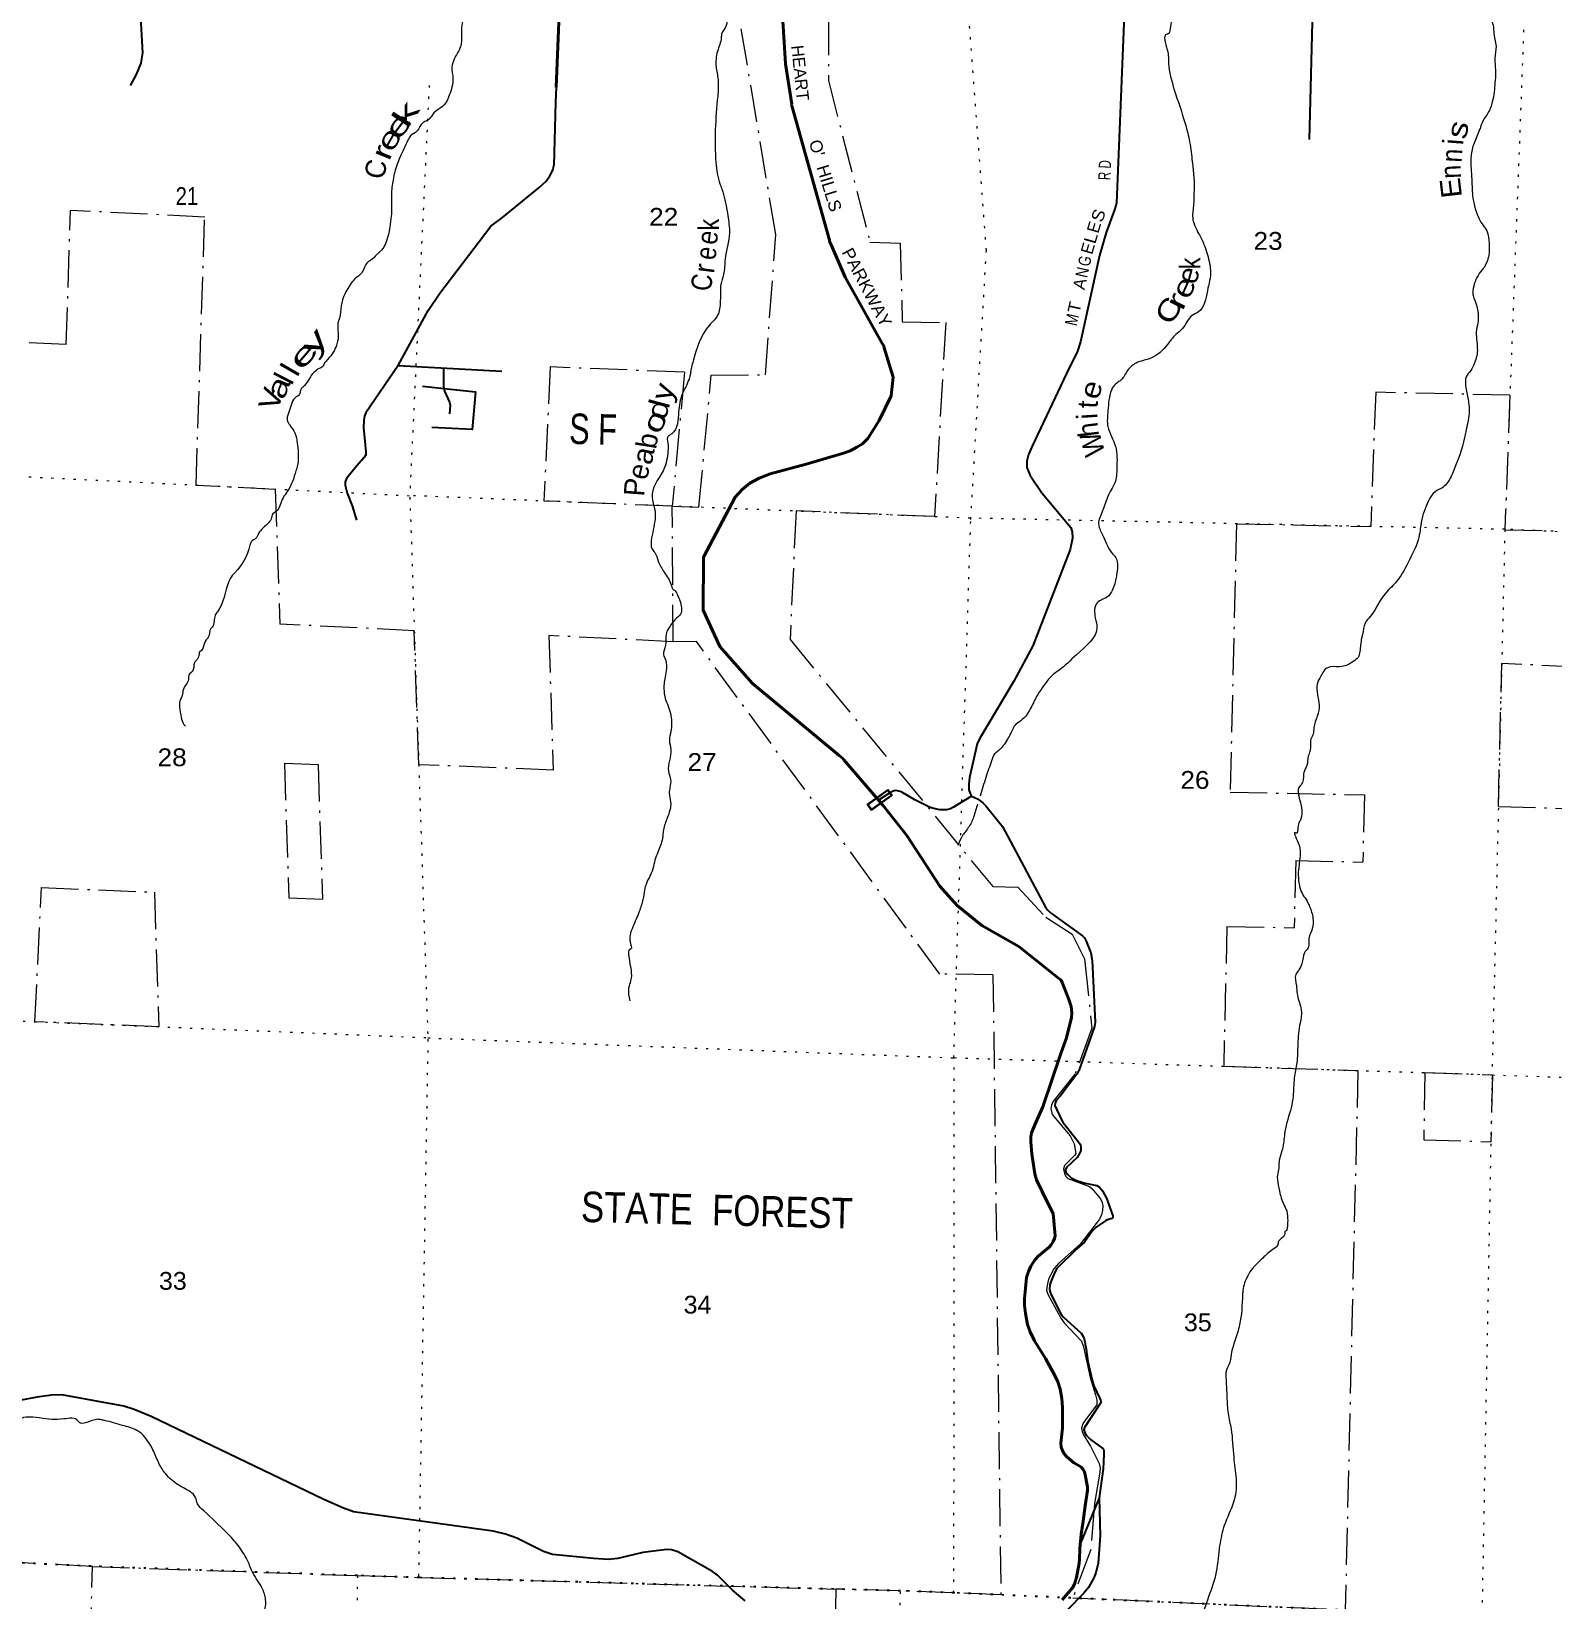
# Model space of a CAD drawing. Header units: feet. Extents: x -739708 to -488887, y 188754 to 379550.
# Drawn here: x -606022 to -591064, y 207505 to 222924 of the extents above; entities that cross this region are included whole.
import ezdxf
from ezdxf.enums import TextEntityAlignment as Align

# ---------------------------------------------------------------- set-up
doc = ezdxf.new("R2010")
doc.units = ezdxf.units.FT
doc.header["$LTSCALE"] = 73
doc.linetypes.add('DOT_DASHED', pattern=[7.7, 5, -1.2, 0.3, -1.2])
doc.linetypes.add('DOTTED', pattern=[1.5, 0.3, -1.2])
for name, color, linetype, lineweight in [('26', 7, 'Continuous', 40), ('29', 7, 'Continuous', 25), ('39', 7, 'Continuous', 13), ('44', 7, 'DOT_DASHED', 13), ('6', 7, 'DOTTED', 25), ('61', 7, 'Continuous', 13), ('7', 7, 'DOTTED', 13)]:
    doc.layers.add(name, color=color, linetype=linetype, lineweight=lineweight)
for name, color, linetype in [('27', 7, 'Continuous'), ('30', 7, 'Continuous'), ('41', 7, 'Continuous')]:
    doc.layers.add(name, color=color, linetype=linetype)

msp = doc.modelspace()

# ---------------------------------------------------------------- linework, layer by layer
at = {"layer": '26'}
for points in [[(-600861.24, 222376.82), (-600748.83, 225177.49), (-600762.79, 225532.45), (-600713.22, 226379.87), (-600711.32, 226412.49)], [(-598543.64, 222208.12), (-598606.13, 222604.05), (-598632.61, 223027.8), (-598592.51, 223542.74), (-598525.12, 223843.46), (-598454.86, 224008.05), (-598440.87, 224040.83), (-598431.08, 224058.05), (-598061.44, 224708.33), (-598047.31, 224733.19), (-598034.88, 224758.33), (-598013.33, 224801.9), (-597995.19, 224850.5), (-597985.48, 224876.54), (-597980.59, 224900.5), (-597946.89, 225065.56), (-597945.81, 225111.88), (-597903.33, 225642.89), (-597884.55, 225932.63)], [(-598932.15, 216512.16), (-599252.12, 216876.06), (-599417.15, 217232.42), (-599413.16, 217754.19), (-599101.35, 218345.55), (-599034.85, 218419.77), (-598956.64, 218481.43), (-598866.58, 218531.23), (-598759.64, 218573.55), (-598404.85, 218670.27), (-598037.69, 218778.8), (-597970.74, 218801.57), (-597904.39, 218834.77), (-597849.88, 218867.97), (-597798.66, 218922.48), (-597685.83, 219097.23), (-597569.36, 219342.44), (-597547.05, 219523.27), (-597635.56, 219812.8), (-597641.58, 219832.49), (-597658.52, 219862.8), (-598019.89, 220509.25), (-598156.28, 220820.06), (-598170.19, 220851.77), (-598175.32, 220870.06), (-598549.81, 222206.09)], [(-595895.37, 212884.92), (-595843.69, 213028.81), (-595794.74, 213229.19), (-595790.41, 213273.81), (-595799.89, 213335.47), (-595824.69, 213415.23), (-595886.06, 213571.21), (-595895.38, 213594.88), (-595922.06, 213615.96), (-596314.51, 213926.05), (-596678.37, 214133.79), (-596919.59, 214330.68), (-597088.48, 214519.89), (-597413.38, 215018.9), (-597650.27, 215316.43), (-598034.62, 215761.65), (-598048.01, 215777.17), (-598081.2, 215804.76), (-598932.15, 216512.16)], [(-596146.96, 212197.52), (-596076.93, 212351.08), (-595895.37, 212884.92)], [(-595886.69, 207502.95), (-595785.36, 207621.74), (-595767.01, 207655.91), (-595746.86, 207723.49), (-595719.33, 207864.03), (-595716.65, 207897.79), (-595712, 208006.92), (-595698.68, 208147.65), (-595682.11, 208254.05), (-595662, 208426.87), (-595638.33, 208579.45), (-595637.85, 208612.77), (-595662.6, 208749.25), (-595669.25, 208766.91), (-595681.1, 208785.88), (-595700.06, 208806.04), (-595713.42, 208816.88), (-595773.07, 208850.48), (-595844.16, 208912.54), (-595866.56, 208938.84), (-595884.33, 208969.67), (-595896.18, 209004.05), (-595901.54, 209044.81), (-595884.05, 209191.48), (-595883.42, 209392.95), (-595889.66, 209483.08), (-595907.41, 209574.83), (-595931.13, 209647.9), (-595958.76, 209706.96), (-596051.59, 209874.28), (-596160.38, 210048.01), (-596202.49, 210138.78), (-596227.17, 210208.7), (-596248.82, 210317.99), (-596255.82, 210398.45), (-596257.55, 210463.25), (-596236.61, 210672.32), (-596218.49, 210730.46), (-596194.79, 210785), (-596160.42, 210839.54), (-596127.11, 210877.36), (-596014.13, 210971.51), (-595995.11, 210994.87), (-595974.97, 211026.89), (-595960.75, 211056.53), (-595957.21, 211081.02), (-595976.29, 211301.07), (-596028.34, 211403), (-596139.09, 211631.6), (-596147.4, 211655.55), (-596156.87, 211690.89), (-596186.34, 211888.13), (-596195.67, 212007.48), (-596194.2, 212054.91), (-596187.63, 212093.68), (-596146.96, 212197.52)]]:
    msp.add_lwpolyline(points, dxfattribs=at)
at = {"layer": '29'}
for p, q in [((-593419.03, 223446.97), (-593456.83, 221862.59)), ((-602415.79, 219639.77), (-601397.99, 219585.03)), ((-595523.1, 208504.94), (-595707.03, 208059.41))]:
    msp.add_line(p, q, dxfattribs=at)
for points in [[(-609883.66, 223251.37), (-609750.1, 223374.16), (-609731.26, 223413.71), (-609714.97, 223454.45), (-609680.6, 223576.77), (-609634.93, 224092.64), (-609613.18, 224126.7), (-609560.25, 224151.15), (-609472.68, 224162.58), (-607516.89, 224043.62), (-605615.61, 223986.2), (-605592.42, 223955.59), (-605563.91, 223580.76), (-605536.74, 223555.28), (-605030.76, 223506.06), (-605002.03, 223487.05), (-604981.67, 223450.39), (-604966.54, 223356.09), (-604929.38, 222711.81), (-604938.92, 222655.91), (-604947.06, 222611.09), (-604993.08, 222501.03), (-605052.08, 222392.34)], [(-595257.53, 223569.77), (-595352.25, 221235.93), (-595371.83, 221170.84), (-595453.88, 220948.51), (-595520, 220721.77), (-595706.84, 219870.88), (-595737.02, 219781.43), (-595843.36, 219559.78), (-596182.94, 218847.14), (-596219.51, 218762.87), (-596235.79, 218697.68), (-596235.79, 218636.57), (-596202.56, 218559.06), (-596086.83, 218385.7), (-595801.05, 218045.6), (-595787.92, 218005.06), (-595783.84, 217939.88), (-595808.75, 217829.36), (-596174.54, 216882.91), (-596362.16, 216535.07), (-596699.96, 215967.95), (-596721.25, 215919.13), (-596798.14, 215588.45), (-596804.79, 215519.78), (-596803.3, 215468.33), (-596792.58, 215432.19), (-596778.89, 215405.57)], [(-600861.24, 222376.82), (-600867.29, 222226.15), (-600885.62, 221605.94)], [(-602415.79, 219639.77), (-602120.5, 220179.95), (-602007.21, 220349.97), (-601506.11, 221008.26), (-601388.46, 221095.45), (-601031.16, 221387.54), (-600961.45, 221451.86), (-600924.41, 221504.17), (-600891.73, 221565.2), (-600885.62, 221605.94)], [(-602415.79, 219639.77), (-602732.84, 219173.64), (-602746.41, 219141.81), (-602754.55, 219103.1), (-602756.68, 219029.97), (-602734.19, 218789.39), (-602734.19, 218760.87), (-602748.41, 218735.15), (-602822.75, 218652.91), (-602924.26, 218529.29), (-602936.76, 218494.01), (-602936.76, 218461.41), (-602916.09, 218382.78), (-602867.81, 218259.57), (-602826.83, 218117.93)], [(-601969.97, 219615.79), (-601968.73, 219437.19), (-601960.08, 219385.42), (-601910.73, 219279.93), (-601905.61, 219247.74), (-601909.79, 219163.67)], [(-602175.65, 219435.31), (-601653.74, 219381.67), (-601689.61, 219009.84), (-602084.12, 219028.1)], [(-596778.89, 215405.57), (-596954.22, 215295.9), (-596985.98, 215281.44), (-597022.63, 215271.25), (-597091.26, 215269.4), (-597134.6, 215279.4), (-597183.46, 215293.66), (-597335.23, 215369.93), (-597463.74, 215443.55), (-597478.65, 215450.52), (-597505.33, 215458.52), (-597521.77, 215458.83), (-597539.72, 215456.63), (-597556.38, 215451.7), (-597582.05, 215438.47), (-597691.37, 215364.04)], [(-596778.89, 215405.57), (-596719.29, 215377.18), (-596668.4, 215338.48), (-596637.06, 215309.7), (-596471.97, 215107.01), (-596049.74, 214314.44), (-596028.12, 214285.29), (-596003.7, 214260.85), (-595918.44, 214198.8), (-595688.29, 214030.49), (-595668.8, 214010.29), (-595650.47, 213979.73), (-595603.65, 213865.65), (-595590.43, 213787.46), (-595561.91, 213181.18), (-595568.01, 213140.44), (-595718.95, 212714.6), (-595742.07, 212671.91), (-595906.97, 212455.97), (-595945.66, 212413.19), (-595955.83, 212386.71), (-595957.87, 212364.3), (-595896.18, 212228.21), (-595879.49, 212199.29), (-595706.26, 211978.78), (-595702.38, 211946.69), (-595704.41, 211920.21), (-595712.55, 211897.8), (-595739.64, 211853.39), (-595845.89, 211753.16), (-595854.04, 211730.76), (-595852, 211708.35), (-595831.64, 211683.9), (-595799.07, 211651.31), (-595746.14, 211626.86), (-595662.08, 211600.86), (-595544.59, 211575.94), (-595520.82, 211559.11), (-595489.63, 211522.97), (-595449.48, 211451.04), (-595388.85, 211278.51), (-595388.85, 211260.18), (-595394.54, 211253.21), (-595443.81, 211239.81), (-595459.3, 211230.85), (-595553.75, 211166.47), (-595592.43, 211127.77), (-595667.75, 211019.8), (-595743.08, 210952.57), (-595940.55, 210759.05), (-595962.94, 210718.31), (-595999.59, 210628.67), (-596008.75, 210600.15), (-596010.48, 210553.76), (-596002.64, 210518.67), (-595990.42, 210494.22), (-595896.78, 210308.85), (-595875.24, 210283.7), (-595699.3, 210123.47), (-595683.62, 210098.36), (-595670.8, 210068.47), (-595650.99, 209967.24), (-595635.17, 209846.42), (-595588.34, 209648.82), (-595574.09, 209606.04), (-595515.05, 209483.82), (-595505.94, 209460.45), (-595504.88, 209447.15), (-595510.98, 209434.93), (-595606.61, 209292.72), (-595666.72, 209196.58), (-595672.83, 209174.17), (-595664.68, 209145.65), (-595646.36, 209117.13), (-595608.19, 209080.32), (-595488.24, 208991.03), (-595481.46, 208984.72), (-595477.39, 208970.46), (-595477.39, 208931.76), (-595483.49, 208790.5), (-595523.1, 208504.94)], [(-599004.45, 207493.15), (-599127.99, 207598.57), (-599276.47, 207746.72), (-599325.06, 207782.82), (-599667.08, 207974.31), (-599728.15, 207994.68), (-599773.17, 207996.11), (-600008.5, 207968.16), (-600254.63, 207910.42), (-600349.07, 207900.97), (-600495.23, 207910.66), (-600898.74, 207949.86), (-600986.71, 207977.54), (-601249.93, 208108.63), (-601358.83, 208149.5), (-601482.67, 208178.81), (-602855.14, 208369.5), (-602954.47, 208403.43), (-603146.66, 208490.6), (-604843.49, 209306.26), (-605011.05, 209375.83), (-605113.51, 209407.46), (-605724.11, 209519.53), (-605823.34, 209514.35), (-605963.81, 209493.98), (-606739.45, 209351.38)], [(-595523.1, 208504.94), (-595512.88, 208131.92), (-595532.02, 207861.87), (-595554.76, 207768.56), (-595577.16, 207719.67), (-595628.52, 207623.88), (-595672.84, 207566.89), (-595838.91, 207400.88)]]:
    msp.add_lwpolyline(points, dxfattribs=at)
at = {"layer": '39'}
for points in [[(-597633.16, 227744.52), (-597655.2, 227662.41), (-597692.7, 227608.85), (-597711.11, 227597.18), (-597744.98, 227352.1), (-597756.57, 227199.22), (-597796.82, 227026.84), (-597942.05, 226758.1), (-597975.1, 226722.58), (-597997.94, 226692.87), (-598091.03, 226588.19), (-598123.14, 226506.3), (-598139.72, 226486.52), (-598148.65, 226448.43), (-598207.04, 226363.12), (-598227.45, 226351.49), (-598235.89, 226335.56), (-598260.38, 226322.01), (-598264.92, 226299.95), (-598328.92, 226232.89), (-598333.41, 226212.84), (-598362.62, 226169.17), (-598367.44, 226135.02), (-598386.55, 226093.14), (-598414.43, 225932.57), (-598415.45, 225888.26), (-598411.8, 225610.1), (-598393.99, 225508.94), (-598376.94, 225462.21), (-598384.84, 225381.79), (-598381.03, 225284.98), (-598358.08, 225232.07), (-598313.01, 225176.63), (-598259.09, 224981.96), (-598254.16, 224933.49), (-598259.49, 224877.19), (-598295.56, 224710.76), (-598314.48, 224676.93), (-598343.37, 224647.37), (-598383.77, 224555.59), (-598388.17, 224539.57), (-598410.5, 224445.37), (-598502.67, 224292.3), (-598539.71, 224258.89), (-598620.57, 224159.98), (-598705.27, 224069.2), (-598767.15, 223919.48), (-598791.68, 223817.27), (-598797.33, 223746.87), (-598819.23, 223670.8), (-598859.68, 223577.01), (-598899.29, 223519.47), (-598917.64, 223509.81), (-599023.04, 223395.33), (-599078.04, 223281.72), (-599088.9, 223247.71), (-599148.82, 223095.94), (-599169.61, 223068.19), (-599189.73, 222982.01), (-599235.98, 222898.43), (-599238.83, 222862.22), (-599276.18, 222728.07), (-599289.73, 222577.24), (-599270.51, 222449.86), (-599274.23, 222288.74), (-599297.96, 221958.82), (-599291.35, 221634.26), (-599251.89, 221423.8), (-599232.92, 221373), (-599181.47, 221158.24), (-599159.33, 220982.44), (-599158.25, 220942.11), (-599200.45, 220685.15), (-599216.07, 220532.37), (-599242.5, 220434.23), (-599247.63, 220299.35), (-599253.7, 220210.83), (-599267.23, 220148.67), (-599356.51, 220033.83), (-599515.71, 219682.8), (-599531.21, 219622.71), (-599556.05, 219506.4), (-599621.96, 219356.78), (-599658.18, 219184.31), (-599725.62, 218968.23), (-599766.72, 218932.89), (-599760.48, 218854.17), (-599761.32, 218817.92), (-599795.71, 218637.36), (-599918.58, 218376.18), (-599901.19, 218256.91), (-599893.74, 218230.54), (-599889.97, 218131.72), (-599927.21, 217914.95), (-599920.93, 217838.24), (-599893.57, 217801.36), (-599859.33, 217713.95)], [(-590293.26, 224803.22), (-590319.5, 224785.38), (-590358.79, 224741.94), (-590389.41, 224724.5), (-590432.59, 224687.19), (-590616.33, 224582.57), (-590706.38, 224522.14), (-590722.68, 224514.46), (-590830, 224404.06), (-590879.07, 224372.93), (-590893.96, 224339.01), (-590908.24, 224331.29), (-590908.62, 224315.17), (-590958.2, 224261.89), (-590972.76, 224242.07), (-591045.53, 224144.99), (-591056.34, 224113), (-591122.79, 224027.87), (-591173.97, 223992.76), (-591211.38, 223943.23), (-591256.42, 223912.02), (-591280.77, 223904.51), (-591295.62, 223872.61), (-591345.16, 223821.34), (-591512.5, 223555.14), (-591536.89, 223458.98), (-591602.9, 223305.32), (-591625.84, 223184.93), (-591636.74, 223148.92), (-591649.89, 223102.87), (-591679.16, 223057.19), (-591656.16, 223006.29), (-591644.12, 222917.36), (-591621.15, 222777.8), (-591631.91, 222661.17), (-591625.29, 222511.9), (-591631.32, 222425.4), (-591639.65, 222326.86), (-591658, 222230.55), (-591700.83, 222120.7), (-591736.28, 222069.11), (-591774.57, 221981.32), (-591789.65, 221939.35), (-591843.02, 221809.59), (-591868.11, 221683.22), (-591858.96, 221469.42), (-591849.1, 221285.83), (-591819.68, 221164.26), (-591746.56, 221015.5), (-591721.18, 220980.68), (-591694.81, 220901.48), (-591687.59, 220778.41), (-591690.72, 220730.12), (-591706.21, 220670.02), (-591735.89, 220606.22)], [(-602027.14, 224206.46), (-601997.71, 224139.85), (-601986.98, 224081.18), (-601974.93, 223992.24), (-601979.45, 223883.52), (-601970.32, 223843.02), (-601956.73, 223820.55), (-601861.56, 223753.91), (-601855.57, 223751.76), (-601856.54, 223709.46), (-601909.25, 223607.89), (-601886.9, 223528.8), (-601834.01, 223463.12), (-601814, 223369.98), (-601783.69, 223286.67), (-601780.87, 223234.22), (-601773.96, 223097.04), (-601793.65, 222942.33), (-601794.74, 222807.35), (-601807.89, 222761.3), (-601864.82, 222651.77), (-601886.76, 222573.68), (-601877.24, 222462.63), (-601913.32, 222296.21), (-601928.25, 222260.28), (-601980.35, 222184.89), (-602064.35, 222124.33), (-602091.46, 222084.64), (-602134.68, 222045.33), (-602171.33, 222028.02), (-602231.73, 221942.74), (-602293.21, 221897.79), (-602320.4, 221854.07), (-602398.86, 221684.59), (-602433.12, 221596.7), (-602468.82, 221446.38), (-602482.23, 221301.61), (-602480.34, 221208.88), (-602497.16, 221003.73), (-602541.33, 220835.48), (-602579.02, 220773.86), (-602605.8, 220748.27), (-602628.42, 220728.64), (-602686.14, 220671.51), (-602712.69, 220656), (-602777.66, 220546.64), (-602839.32, 220493.63), (-602876.64, 220448.13), (-602976.48, 220224.72), (-602991.35, 220104.16), (-603004.27, 220068.19), (-603005.45, 219929.18), (-603025.94, 219826.88), (-603063.87, 219755.2), (-603128.05, 219680.09), (-603138.44, 219666.22), (-603159.46, 219628.41), (-603192.14, 219609), (-603278.62, 219528.35), (-603299.58, 219492.56), (-603353.47, 219427.28), (-603374.17, 219403.57), (-603383.1, 219365.49), (-603407.96, 219335.83), (-603418.17, 219330.01), (-603487.92, 219188.54), (-603507.81, 219112.42), (-603502.31, 219088.11), (-603484.89, 219057.5), (-603430.37, 218975.66), (-603408.48, 218876.43), (-603398.59, 218781.51), (-603405.39, 218660.76), (-603420.83, 218602.67), (-603506.12, 218399.09), (-603547.83, 218337.57), (-603613.26, 218208.08), (-603654.42, 218170.72), (-603661.11, 218142.67), (-603690.45, 218092.96), (-603787.56, 217988.37), (-603814.8, 217942.65), (-603861.99, 217905.43), (-603872.85, 217871.42), (-604022.13, 217600.78), (-604067.77, 217543.38), (-604080.5, 217515.45), (-604192.12, 217217.76), (-604215.11, 217182.01), (-604243.93, 217067.82), (-604258.39, 217052.03), (-604282.5, 216967.94), (-604309.51, 216932.29), (-604352.05, 216834.52), (-604372.51, 216820.87)], [(-594776.81, 223451.69), (-594771.28, 223425.73), (-594776.79, 223274.72), (-594787.79, 223234.68), (-594798.74, 223196.63), (-594800.74, 223110.04), (-594824.61, 222949.38), (-594845.9, 222899.49), (-594856.02, 222897.7), (-594853.52, 222744.5), (-594840.58, 222607.19), (-594784.07, 222350), (-594680.67, 222029.28), (-594638.23, 221861.07), (-594610.52, 221664.98), (-594588.86, 221382.39), (-594592.82, 221297.85), (-594594.5, 221225.34), (-594603.66, 221090.55), (-594544.78, 220936.07), (-594492.84, 220830.11), (-594442.29, 220663.74), (-594428.27, 220572.74), (-594459.1, 220371.95), (-594546.47, 220166.39), (-594605.65, 220133.48), (-594707.48, 219998.77), (-594769.19, 219943.76), (-594850.01, 219846.86), (-595014.31, 219711.56), (-595160.49, 219662.5), (-595189.11, 219645.01), (-595251.05, 219579.93), (-595319.69, 219486.78), (-595338.09, 219475.11), (-595383.37, 219433.83), (-595402.37, 219395.97), (-595437.18, 219197.28), (-595436.84, 219038.1), (-595362.73, 218844.99), (-595349.68, 218625.06), (-595369, 218486.47), (-595396.39, 218434.7), (-595511.6, 218157.24), (-595529.01, 218101.22), (-595525.91, 218060.85), (-595480.05, 217953.02), (-595389.23, 217785.73), (-595369.56, 217765.14), (-595349.27, 217597.44), (-595358.62, 217541.23), (-595401.88, 217413.26), (-595428.94, 217375.59), (-595543.37, 217305.65), (-595560.91, 217156.94), (-595544.92, 217063.9), (-595746.57, 216794.45), (-595919.34, 216641.21), (-595982.88, 216594.29), (-596055.36, 216509.3), (-596162.01, 216340.46), (-596231.48, 216211.07), (-596297.54, 216142.05), (-596352.93, 216098.97), (-596369.69, 216071.15), (-596395.06, 216019.34), (-596424.5, 215965.6), (-596517.91, 215846.83), (-596550.78, 215819.37), (-596582.56, 215751.58), (-596636.67, 215589.61), (-596694.54, 215404.61)], [(-591735.89, 220606.22), (-591785.66, 220544.89), (-591848.06, 220373.02), (-591847.13, 220326.66), (-591830.08, 220279.93), (-591822.44, 220261.61), (-591796.95, 220144.17), (-591796.43, 220079.68), (-591812.58, 219991.39), (-591804.79, 219805.83), (-591810.49, 219733.42), (-591832.21, 219665.4), (-591870.23, 219589.7), (-591913.96, 219528.23), (-591920.04, 219439.7), (-591894.97, 219304.13), (-591886.01, 219168.93), (-591918.45, 218986.3), (-591929.77, 218932.16), (-592042.35, 218594.2), (-592107.57, 218474.78), (-592154.86, 218433.54), (-592201.73, 218410.43), (-592308.06, 218255.68), (-592344.67, 218153.75), (-592365.49, 218037.37), (-592379.63, 217949.03), (-592473.35, 217729.51), (-592586.75, 217530.6), (-592634.31, 217477.28), (-592750.24, 217342.9), (-592856.94, 217172.04), (-592908.82, 217106.73), (-592933.58, 216994.46), (-592942.47, 216958.39), (-592959.65, 216825.8), (-592977.06, 216769.77), (-593024.35, 216728.54), (-593136.3, 216678.69), (-593251.21, 216675.26), (-593283.7, 216663.91), (-593343.97, 216584.69), (-593380.06, 216504.91), (-593360.65, 216298.95), (-593377.12, 216196.56), (-593412.13, 216076.46), (-593419.62, 216014.17), (-593440.87, 215966.29), (-593449.62, 215849.63), (-593466.94, 215797.64), (-593481.11, 215707.29), (-593510.93, 215637.45), (-593513.27, 215623.4), (-593537.93, 215515.15), (-593548.23, 215505.31), (-593542.04, 215337.93), (-593548.11, 215162.78), (-593562.9, 215132.89), (-593574.92, 215048.54), (-593579.13, 215040.57), (-593593.14, 215044.92), (-593574.77, 214967.94), (-593547.41, 214844.41), (-593555.73, 214745.87), (-593558.12, 214729.8), (-593554.77, 214526.22), (-593543.62, 214485.68), (-593470.08, 214355.05), (-593449.01, 214308.23), (-593419.59, 214186.67), (-593425.34, 214112.24), (-593436.2, 214078.24), (-593457.74, 214018.28), (-593478.7, 213895.85), (-593497.29, 213876.12), (-593521.25, 213798.09), (-593555.7, 213702.16), (-593589.09, 213652.54), (-593583.63, 213539.59), (-593577.36, 213462.88), (-593540.3, 213323.01), (-593536.17, 213240.31), (-593547.77, 213174.08), (-593570.69, 212967.08), (-593578.96, 212783.91), (-593604.6, 212633.38), (-593616.85, 212452.32), (-593635.51, 212341.93), (-593697.34, 212107.6), (-593702.35, 212065.4), (-593725.94, 211916.84), (-593752.24, 211824.76), (-593765.24, 211698.12), (-593767.44, 211690.1), (-593761.91, 211581.17), (-593738.24, 211471.84), (-593679.14, 211327.44)], [(-599859.33, 217713.95), (-599801.38, 217605.83), (-599731.69, 217483.36), (-599716.5, 217442.71), (-599692.76, 217424.04), (-599667.6, 217379.14), (-599628.53, 217239.23), (-599648, 217181.24), (-599662.38, 217169.47), (-599724.36, 217102.37), (-599781.19, 216996.87), (-599787.73, 216888.21), (-599806.02, 216793.93), (-599786.96, 216747.15), (-599781.46, 216636.2), (-599795.31, 216559.95), (-599800.48, 216423.06), (-599795.28, 216386.67), (-599740.46, 216230.28), (-599733.2, 216195.87), (-599734.73, 216042.76), (-599748.8, 215956.44), (-599734.83, 215863.44), (-599757.88, 215650.38), (-599737.59, 215569.33), (-599743.48, 215488.87), (-599750.68, 215438.65), (-599736.66, 215347.67), (-599770.54, 215189.26), (-599807.42, 215075.25), (-599817.47, 214988.84), (-599862.92, 214852.86), (-599890.86, 214776.93), (-599910.98, 214690.74), (-599985.54, 214515.12), (-599999.39, 214438.87), (-600008.6, 214388.71), (-600045.58, 214270.67), (-600107.45, 214120.96), (-600127.75, 213940.08), (-600126.57, 213903.78), (-600132.66, 213901.9), (-600148.57, 213823.69), (-600129.84, 213587.53), (-600149.59, 213517.46), (-600138.38, 213392.27)], [(-604372.51, 216820.87), (-604385.99, 216760.73), (-604417.21, 216717.12), (-604439.34, 216630.97), (-604470.24, 216601.45), (-604477.44, 216551.24), (-604527.99, 216455.67), (-604539.5, 216393.47), (-604556.5, 216355.57), (-604564.21, 216283.21), (-604548.49, 216178.08), (-604525.77, 216115.1), (-604508.15, 216092.54)], [(-596718.33, 215327.51), (-596758.5, 215199.47), (-596779.9, 215145.55), (-596844.59, 215048.29), (-596867.48, 215016.57), (-596914.06, 214918.9)], [(-593679.14, 211327.44), (-593669.29, 211230.5), (-593672.61, 211174.16), (-593685.67, 211132.15), (-593695.92, 211124.32), (-593698.4, 211104.24), (-593721.48, 211064.46), (-593762.82, 211019.06), (-593763.14, 211004.96), (-593812.77, 210949.68), (-593915.49, 210863.36), (-594016.58, 210760.89), (-594062.55, 210689.4), (-594110.2, 210545.42), (-594113.19, 210503.17), (-594142.23, 210205.64), (-594188.15, 210049.53), (-594220.96, 209937.45), (-594237.29, 209841.11), (-594271.36, 209761.29), (-594275.71, 209660.65), (-594267.35, 209499.27), (-594255.07, 209333.78), (-594226.3, 209184.03), (-594200.51, 208905.41), (-594177.17, 208695.34), (-594180.29, 208560.42), (-594202.7, 208462.21), (-594292.57, 208234.56), (-594299.08, 208214.56), (-594342.13, 208008.01), (-594378.44, 207744.91), (-594458.62, 207500.92), (-594534.34, 207274.98), (-594627.55, 207077.64), (-594704.69, 206964.55), (-594783.21, 206879.7), (-594813.83, 206862.26), (-594838.23, 206852.74), (-594878.29, 206775.08), (-594970.75, 206696.59), (-595035.98, 206663.82), (-595132.43, 206674.08), (-595152.38, 206682.58), (-595176.31, 206693.2), (-595214.47, 206698.09), (-595303.39, 206686.02), (-595455.88, 206625.01), (-595569.32, 206597.36), (-595902.88, 206546.52), (-595957.25, 206547.75), (-596029.45, 206561.48), (-596123.61, 206583.77), (-596214.12, 206589.85), (-596319.24, 206574.11), (-596437.04, 206532.46), (-596559.19, 206476.81), (-596722.97, 206363.68), (-596792.81, 206304.82), (-596876.62, 206252.32), (-596901.11, 206238.78), (-596957.99, 206217.9), (-597064.83, 206127.66), (-597227.9, 206044.72), (-597382.31, 205987.79), (-597468.69, 205911.18), (-597583.3, 205833.19), (-597673.74, 205754.65), (-597739.25, 205709.8), (-597822.72, 205671.4), (-597952.05, 205654.19), (-598051.12, 205638.3), (-598321.04, 205551.76), (-598376.18, 205518.75), (-598504.04, 205390.7), (-598522.67, 205368.96), (-598546.46, 205385.62), (-598578.49, 205394.41), (-598580, 205392.03)], [(-604419.12, 206407.29), (-604277.75, 206597.5), (-604233.67, 206675.08), (-604155.13, 206848.58), (-604107.29, 206913.99), (-604080.56, 206937.56), (-603902.24, 207070.52), (-603833.84, 207153.59), (-603823.04, 207185.58), (-603729.52, 207397.03), (-603718.12, 207455.2), (-603720.7, 207517.71), (-603760.38, 207631.44), (-603857.34, 207794.82), (-603882.07, 207857.83), (-603965.35, 208002.77), (-604069.19, 208130.04), (-604106.6, 208167.15), (-604327.38, 208377.66), (-604388.22, 208447.54), (-604408.92, 208510.47), (-604527.64, 208603.82), (-604579.34, 208633.2), (-604701.76, 208740.75), (-604767.84, 208845), (-604827.25, 208977.3), (-604879.61, 209065.12), (-604940.41, 209137.02), (-604984.01, 209168.22), (-605125.89, 209217.78), (-605302.05, 209266.09), (-605322.09, 209270.57), (-605370.28, 209277.71), (-605560.14, 209255.82), (-605564.03, 209261.96), (-605702.58, 209281.21), (-605944.11, 209290.71), (-606148.53, 209248.99), (-606150.82, 209236.96), (-606200.16, 209193.74), (-606259.43, 209156.8), (-606381.4, 209109.2), (-606580.06, 209055.26), (-606844.84, 209016.93), (-607040.37, 209011.29), (-607132.99, 209013.39), (-607331.48, 209054.14), (-607494.21, 209073.94), (-607674.71, 209108.25), (-607922.09, 209125.93), (-608075.16, 209127.38), (-608400.19, 209096.45), (-608547.22, 209097.76), (-608806.58, 209119.75), (-609086.13, 209140.17), (-609272.63, 209176.63), (-609444.72, 209226.86), (-609480.73, 209237.75), (-609605.72, 209321.17), (-609763.22, 209393.23), (-609785.23, 209399.76), (-609843.28, 209415.18), (-609889.55, 209418.25), (-609962.82, 209385.65), (-610128.85, 209349.11), (-610300.46, 209332.84), (-610914.27, 209358.8), (-611237.88, 209390.29), (-611752.53, 209436.17), (-611862.67, 209464.86), (-612072.23, 209550.18), (-612175.91, 209596.84), (-612363.92, 209655.49), (-612684.87, 209715.13), (-612890.82, 209782.24), (-612930.76, 209797.24), (-613024.84, 209823.55), (-613310.46, 209842.09), (-613412.74, 209862.52), (-613534.49, 209911.62), (-613657.84, 209978.87), (-613758.86, 210053.68), (-614058.68, 210243.8), (-614145.62, 210318.3), (-614293.84, 210442.53), (-614402.87, 210519.54), (-614459.57, 210506.71), (-614611.46, 210471.86), (-614651.87, 210466.72), (-614689.39, 210499.81), (-614718.39, 210552.85), (-614786.48, 210745.79), (-614791.78, 210778.15), (-614798.91, 210818.61), (-614842.67, 210930.41), (-614891.11, 211014.11), (-614879.61, 211076.31)]]:
    msp.add_spline(points, degree=3, dxfattribs=at)
at = {"layer": '44'}
for p, q in [((-605679.01, 219845.06), (-605636.72, 221164.59)), ((-604318.14, 221099.01), (-605636.72, 221164.59)), ((-604402.74, 218459.95), (-604318.14, 221099.01)), ((-605679.01, 219845.06), (-606997.59, 219910.64)), ((-600920.74, 219625.4), (-600983.12, 218306.84)), ((-599601.78, 219572.41), (-600920.74, 219625.4)), ((-599601.78, 219572.41), (-599720.93, 218255.02)), ((-592804.08, 219375.42), (-592853.49, 218056.16)), ((-591484.18, 219347.86), (-592804.08, 219375.42)), ((-603623.94, 218421.22), (-604402.74, 218459.95)), ((-603623.94, 218421.22), (-603579.91, 217097.4)), ((-599720.93, 218255.02), (-600983.12, 218306.84)), ((-594173.09, 218083.71), (-594235.17, 215444.43)), ((-594173.09, 218083.71), (-592853.49, 218056.16)), ((-602257, 217031.6), (-603579.91, 217097.4)), ((-602213.18, 215714.12), (-602257, 217031.6)), ((-599711.16, 216922.11), (-600934.68, 216983.83)), ((-600934.68, 216983.83), (-600890.68, 215660.99)), ((-591597.77, 215302.96), (-591564.68, 216709.52)), ((-590245.8, 216646.8), (-591564.68, 216709.52)), ((-603534.42, 215729.6), (-603490.42, 214406.71)), ((-600890.68, 215660.99), (-602213.18, 215714.12)), ((-594235.17, 215444.43), (-592915.46, 215416.88)), ((-592915.46, 215416.88), (-592930.98, 214757.06)), ((-593590.85, 214770.84), (-593606.37, 214111.02)), ((-593590.85, 214770.84), (-592930.98, 214757.06)), ((-604812.94, 214460.53), (-604768.95, 213137.65)), ((-603490.42, 214406.71), (-603159.79, 214393.26)), ((-594266.22, 214124.79), (-594298.57, 212749.6)), ((-594266.22, 214124.79), (-593606.37, 214111.02)), ((-604768.95, 213137.65), (-605988.16, 213187.26)), ((-594298.57, 212749.6), (-592979.18, 212707.72)), ((-592979.18, 212707.72), (-593104, 207401.3)), ((-592319.63, 212686.78), (-592331.97, 212026.84)), ((-592331.97, 212026.84), (-591672.25, 212005.9))]:
    msp.add_line(p, q, dxfattribs=at)
for points in [[(-599711.16, 216922.11), (-599720.93, 218255.02), (-599457.87, 218245.54), (-599336.56, 219545.49), (-598804.74, 219547.08), (-598702.89, 220927.7), (-599181.17, 223781.51)], [(-598184.03, 223055.87), (-598185.92, 222442.06), (-597776.66, 220852.79), (-597480.84, 220843.62), (-597458.86, 220069.71), (-597032.05, 220062.5), (-597141.26, 218154.18), (-598503.98, 218208.72), (-598562.23, 216946.74), (-596569.97, 214517.09), (-596322.46, 214509.32), (-596047.68, 214215.7), (-595787.1, 214046.95), (-595667.83, 213804.26), (-595594.59, 213123.15), (-595761.91, 212670.43), (-595977.9, 212399.97), (-595993.04, 212367.93), (-595997.78, 212332.36), (-595983.88, 212273.63), (-595807.14, 212065.3), (-595767.9, 211986.14), (-595754.14, 211892.94), (-595766.42, 211871.12), (-595864.71, 211771.85), (-595872.18, 211737.14), (-595865.07, 211694.45), (-595850.85, 211666), (-595830.45, 211644.26), (-595619.35, 211567.42), (-595592.22, 211543.86), (-595510.46, 211445.45), (-595493.41, 211408.87), (-595486.76, 211376.67), (-595489.13, 211335.17), (-595498.61, 211288.93), (-595520.72, 211245.03), (-595705.57, 211003.73), (-595923.18, 210809.64), (-595967.27, 210757.73), (-596021.78, 210654.57), (-596035.41, 210594.1), (-596039.55, 210549.04), (-596029.36, 210507.66), (-595899.14, 210271.58), (-595866.96, 210227.47), (-595697.44, 210045.48), (-595676.96, 209990.57), (-595611.96, 209689.36), (-595560.24, 209517.47), (-595545.43, 209466.48), (-595545.9, 209420.19), (-595678.14, 209247.12), (-595687.62, 209223.41), (-595696.16, 209189.87), (-595689.99, 209158.2), (-595676.96, 209126.18), (-595609.08, 209012.44), (-595523.5, 208843.98), (-595513.02, 208800.59), (-595515.21, 208757.43), (-595570.41, 208448.89), (-595604.73, 207998.07), (-595782.62, 207520.17)], [(-591484.18, 219347.86), (-591533.75, 218024.49), (-590214.12, 217993.45)], [(-596567.06, 213649.37), (-597089.76, 213654.59), (-599483.45, 216925.09), (-599711.16, 216922.11)], [(-603534.42, 215729.6), (-603203.79, 215716.15), (-603159.79, 214393.26)], [(-591597.77, 215302.96), (-590278.36, 215262.5), (-590309.4, 213942.83)], [(-605988.16, 213187.26), (-605922.79, 214505.69), (-604812.94, 214460.53)], [(-596567.06, 213649.37), (-596490.19, 207553.08), (-596950.96, 207572.01), (-597475.96, 207590.74), (-598112.38, 207608.8), (-598122.81, 206903.25), (-597806.67, 206890.28), (-597803.82, 206664.24), (-598242.67, 206241.04), (-601513.48, 206371.72), (-601511.77, 207002.29), (-602826.69, 207089.47), (-602842.1, 206453.94), (-605455.46, 206499.96), (-605421.72, 207831.68), (-607390.1, 207926.42), (-608081.53, 207945), (-612679.7, 208099.16), (-616014.35, 207918.62)], [(-592319.63, 212686.78), (-591655.45, 212665.7), (-591672.25, 212005.9)], [(-605421.72, 207831.68), (-602816.42, 207741.05), (-602215.69, 207723.93), (-598112.38, 207608.8)], [(-585358.41, 201829.26), (-587031.06, 201863.89), (-586893.37, 207159.67), (-592191.49, 207359.8), (-595782.62, 207520.17)]]:
    msp.add_lwpolyline(points, dxfattribs=at)
at = {"layer": '6'}
for p, q in [((-596949.89, 207572.01), (-597472.78, 207592.89)), ((-592192.56, 207360.86), (-596950.96, 207572.01))]:
    msp.add_line(p, q, dxfattribs=at)
for points in [[(-602816.42, 207741.05), (-605433.79, 207832.54), (-607389.03, 207926.42)], [(-597475.96, 207590.74), (-602207.18, 207721.15), (-602813.23, 207742.14)]]:
    msp.add_lwpolyline(points, dxfattribs=at)
at = {"layer": '61'}
for p, q in [((-597760.91, 215264.5), (-597804.89, 215325.26)), ((-597558.4, 215411.09), (-597760.91, 215264.5)), ((-597681.64, 215368.17), (-597681.42, 215367.86))]:
    msp.add_line(p, q, dxfattribs=at)
msp.add_lwpolyline([(-597804.89, 215325.26), (-597602.37, 215471.85), (-597558.4, 215411.09)], dxfattribs=at)
msp.add_lwpolyline([(-597793.71, 215323.46), (-597604.16, 215460.66), (-597569.57, 215412.88), (-597759.11, 215275.67)], close=True, dxfattribs=at)
at = {"layer": '7'}
for p, q in [((-602111.3, 222392.94), (-602302.19, 218357.8)), ((-602305.38, 218355.64), (-607039.84, 218591.11)), ((-600274.96, 218278.39), (-602304.34, 218359.92)), ((-596789.01, 218138.26), (-599993.58, 218267.09)), ((-591536.94, 218028.68), (-596786.88, 218138.27)), ((-607307.13, 213240.93), (-602122.83, 213029.97)), ((-602123.89, 213027.83), (-596949.31, 212831.52)), ((-596950.94, 207569.87), (-596948.25, 212832.59)), ((-596947.19, 212833.67), (-591655.45, 212665.7)), ((-591657.57, 212663.55), (-586378.7, 212501.67)), ((-602815.36, 207741.05), (-602923.36, 202434.64)), ((-597506.33, 206576.11), (-597475.96, 207590.74))]:
    msp.add_line(p, q, dxfattribs=at)
for points in [[(-596953.57, 212831.49), (-596785.57, 218125.74), (-596631.8, 220769.91), (-596848.81, 223672.41)], [(-591333.32, 223375.75), (-591533.75, 218024.49), (-591660.33, 212643.56), (-591759.33, 207345.73)], [(-602300.63, 218343.56), (-602123.38, 213014.17), (-602215.69, 207723.93)], [(-584943.14, 217714.86), (-586206.77, 217776.22), (-591538.02, 218029.74)]]:
    msp.add_lwpolyline(points, dxfattribs=at)

# ---------------------------------------------------------------- texts
at = {"layer": '27'}
msp.add_text('HEART', height=120.9, rotation=275.977, dxfattribs=at).set_placement((-598522.71, 222510.04), align=Align.CENTER)
at = {"layer": '27', "width": 1.05}
for s, rotation, p in [("O'  HILLS", 286.985, (-598272.45, 221488.53)), ('PARKWAY', 297.794, (-597860.2, 220378.74))]:
    msp.add_text(s, height=120.9, rotation=rotation, dxfattribs=at).set_placement(p, align=Align.CENTER)
at = {"layer": '30'}
for s, rotation, width, p in [('D', 87.676, 0.7, (-595406.92, 221615.02)), ('R', 87.676, 0.7, (-595411.56, 221500.73)), ('S', 69.744, 1.1, (-595474.94, 221093.62)), ('L', 73.743, 1.15, (-595547.98, 220875.86)), ('G', 77.615, 0.8, (-595606.38, 220654.73)), ('N', 77.615, 0.85, (-595630.92, 220543)), ('T', 77.615, 1.1, (-595706.54, 220198.6)), ('M', 77.615, 0.85, (-595733.2, 220077.18))]:
    msp.add_text(s, height=120, rotation=rotation, dxfattribs=dict(at, width=width)).set_placement(p, align=Align.CENTER)
for s, rotation, p in [('E', 73.743, (-595516.76, 220982.95)), ('E', 73.743, (-595577.63, 220774.21)), ('A', 77.615, (-595655.86, 220429.43))]:
    msp.add_text(s, height=120, rotation=rotation, dxfattribs=at).set_placement(p, align=Align.CENTER)
at = {"layer": '41'}
for s, rotation, width, p in [('k', 56.447, 1.8, (-602260.75, 222056.83)), ('e', 53.144, 1.7, (-602336.64, 221941.18)), ('e', 60.473, 1.45, (-602421.53, 221816.57)), ('r', 67.609, 1.4, (-602480.67, 221699.77)), ('C', 79.123, 0.95, (-602538.5, 221551.77))]:
    msp.add_text(s, height=200, rotation=rotation, dxfattribs=dict(at, width=width)).set_placement(p, align=Align.CENTER)
for s, rotation, width, p in [('s', 76.558, 1.25, (-591921.36, 221853.6)), ('n', 86.97, 0.9, (-591958.97, 221631.36)), ('n', 92.627, 0.9, (-591965.12, 221480.41)), ('E', 96.49, 1.1, (-591954.75, 221296.86)), ('k', 90.191, 0.85, (-599260.69, 220967.22)), ('e', 82.882, 0.9, (-599284.2, 220819.31)), ('e', 83.891, 0.85, (-599295.64, 220670.72)), ('k', 90.244, 0.85, (-594527.84, 220586.07)), ('C', 83.304, 0.85, (-599340.28, 220363.12)), ('e', 65.6, 1.3, (-594642.03, 220277.95)), ('e', 75.29, 1.05, (-594570.81, 220426.36)), ('r', 63.619, 1.55, (-594705.34, 220166.6)), ('C', 61.346, 1.3, (-594811.44, 220022.9)), ('y', 52.593, 1.85, (-603242.53, 219713.08)), ('e', 49.352, 1.85, (-603364.27, 219577.32)), ('l', 59.904, 1.25, (-603410.06, 219515.89)), ('V', 71.403, 1.15, (-603604.54, 219179.98)), ('a', 67.235, 1.35, (-603543.31, 219293.13)), ('l', 62.778, 1.15, (-603464.98, 219435.61)), ('y', 72.548, 1.2, (-599740.54, 219274.44)), ('e', 72.787, 1.15, (-595534.13, 219291.35)), ('d', 74.994, 1.25, (-599787.25, 219093.45)), ('o', 62.654, 1.4, (-599853.76, 218949.42)), ('h', 96.92, 0.95, (-595524.15, 218949.04)), ('a', 78.07, 1.1, (-599925.77, 218653.22)), ('W', 105.294, 0.9, (-595462.94, 218779.72))]:
    msp.add_text(s, height=201.5, rotation=rotation, dxfattribs=dict(at, width=width)).set_placement(p)
for s, rotation, p in [('i', 85.778, (-591943.99, 221802.01)), ('r', 82.879, (-599311.29, 220538.31)), ('t', 87.284, (-595537.84, 219214.51)), ('i', 93.648, (-595539.28, 219116.07)), ('b', 80.746, (-599880.21, 218809.76)), ('e', 76.821, (-599971.58, 218503.82)), ('P', 85.766, (-599997.51, 218347.14))]:
    msp.add_text(s, height=201.5, rotation=rotation, dxfattribs=at).set_placement(p)
at = {"layer": '44'}
for s, width, p in [('S F', 0.75, (-600503.13, 218863.29)), ('STATE  FOREST', 0.85, (-599284.88, 211185.84))]:
    msp.add_text(s, height=300, rotation=358.583, dxfattribs=dict(at, width=width)).set_placement(p, align=Align.CENTER)
at = {"layer": '7'}
for s, width, p in [('21', 0.85, (-604603.59, 221217.85)), ('22', 1.1, (-599948.32, 221013.48)), ('23', 1.1, (-594005.27, 220776.6)), ('28', 1.1, (-604781.27, 215699.61)), ('27', 1.1, (-599570.09, 215653.14)), ('26', 1.1, (-594724.69, 215476.92)), ('33', 1.05, (-604767.83, 210551.28)), ('34', 1.05, (-599608.92, 210317.56)), ('35', 1.05, (-594689.87, 210143.59))]:
    msp.add_text(s, height=175, dxfattribs=dict(at, width=width)).set_placement(p)

doc.saveas('drawing.dxf')
